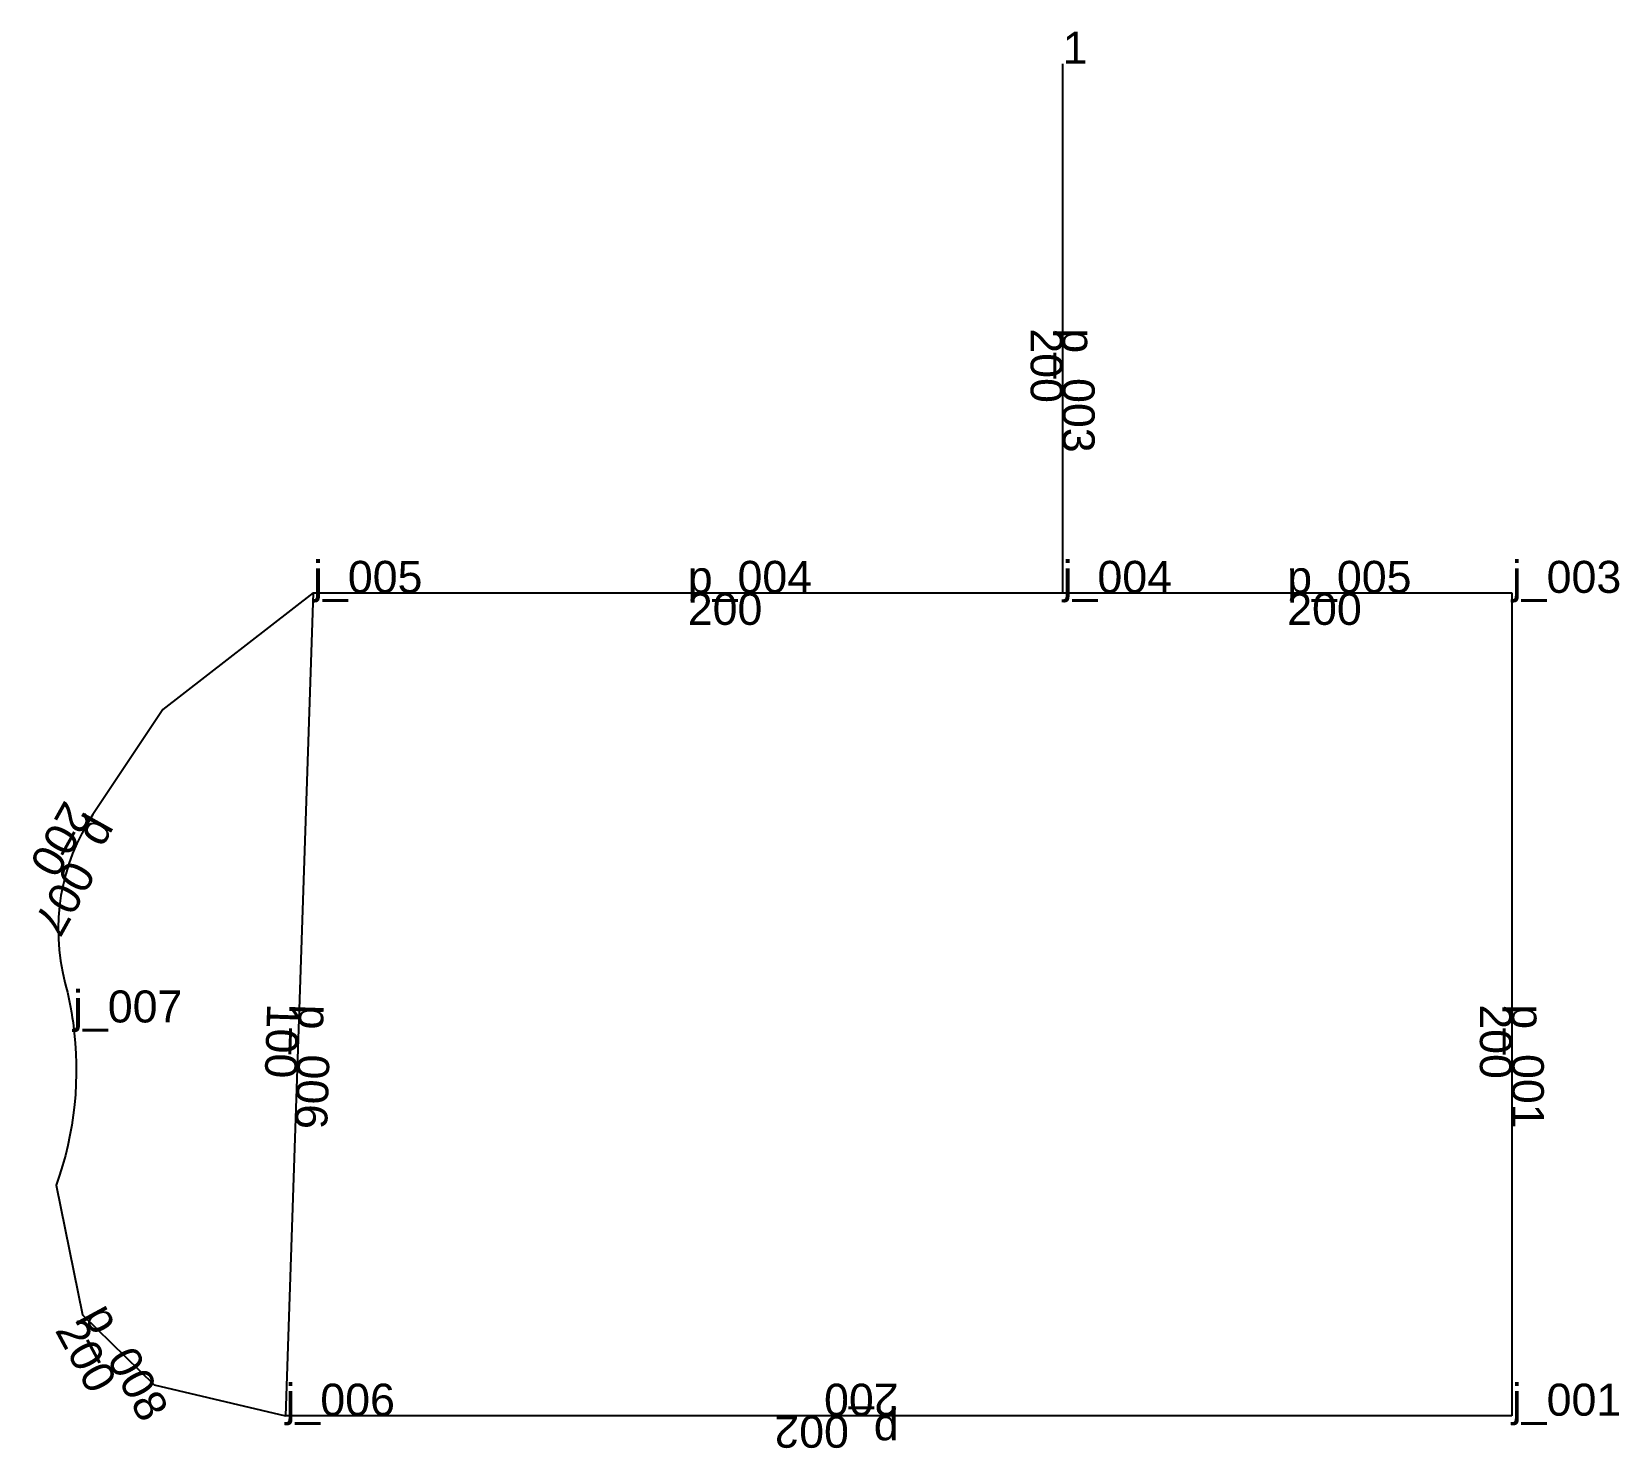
# Model space of a CAD drawing. Header units: millimetres. Extents: x 2490 to 2614, y 1752 to 1862.
import ezdxf
from ezdxf.enums import TextEntityAlignment as Align

# ---------------------------------------------------------------- set-up
doc = ezdxf.new("R2010")
doc.units = ezdxf.units.MM
for name, color, linetype in [('L_diameter', 7, 'Continuous'), ('L_Junction', 1, 'Continuous'), ('L_pipeline', 5, 'Continuous'), ('L_Pipes', 2, 'Continuous')]:
    doc.layers.add(name, color=color, linetype=linetype)
doc.styles.get("Standard").update_dxf_attribs({"font": 'arial.ttf'})

msp = doc.modelspace()

# ---------------------------------------------------------------- linework, layer by layer
at = {"layer": 'L_pipeline'}
for points in [[(2570.97, 1859.64), (2570.97, 1818.32)], [(2512.42, 1818.32), (2510.27, 1754.06)], [(2512.42, 1818.32), (2570.97, 1818.32)], [(2570.97, 1818.32), (2606.06, 1818.32)], [(2606.06, 1818.32), (2606.06, 1754.06)], [(2606.06, 1754.06), (2510.27, 1754.06)]]:
    msp.add_lwpolyline(points, dxfattribs=at)
for points in [[(2512.42, 1818.32), (2500.69, 1809.2), (2495.23, 1801, 0.214391), (2493.04, 1787.9, -0.0298), (2493.67, 1784.77, -0.0298)], [(2493.67, 1784.77, -0.120938), (2492.36, 1772.07), (2494.42, 1761.93), (2500.02, 1756.47), (2510.27, 1754.06)]]:
    msp.add_lwpolyline(points, format="xyb", dxfattribs=at)

# ---------------------------------------------------------------- texts
at = {"layer": 'L_diameter'}
for s, rotation, p in [('200', 270, (2570.97, 1838.98)), ('200', 240.8034, (2495.23, 1801)), ('100', 268.0837, (2511.34, 1786.19)), ('200', 270, (2606.06, 1786.19)), ('200', 298.3827, (2494.42, 1761.93)), ('200', 180, (2558.16, 1754.06))]:
    msp.add_text(s, height=2.5, rotation=rotation, dxfattribs=at).set_placement(p, align=Align.TOP_LEFT)
for p in [(2541.69, 1818.32), (2588.51, 1818.32)]:
    msp.add_text('200', height=2.5, dxfattribs=at).set_placement(p, align=Align.TOP_LEFT)
at = {"layer": 'L_Junction'}
for s, p in [('1', (2570.97, 1859.64)), ('j_005', (2512.42, 1818.32)), ('j_004', (2570.97, 1818.32)), ('j_003', (2606.06, 1818.32)), ('j_007', (2493.67, 1784.77)), ('j_006', (2510.27, 1754.06)), ('j_001', (2606.06, 1754.06))]:
    msp.add_text(s, height=2.5, dxfattribs=at).set_placement(p)
at = {"layer": 'L_Pipes'}
for s, rotation, p in [('p_003', 270, (2570.97, 1838.98)), ('p_007', 240.8034, (2495.23, 1801)), ('p_006', 268.0837, (2511.34, 1786.19)), ('p_001', 270, (2606.06, 1786.19)), ('p_008', 298.3827, (2494.42, 1761.93)), ('p_002', 180, (2558.16, 1754.06))]:
    msp.add_text(s, height=2.5, rotation=rotation, dxfattribs=at).set_placement(p)
for s, p in [('p_004', (2541.69, 1818.32)), ('p_005', (2588.51, 1818.32))]:
    msp.add_text(s, height=2.5, dxfattribs=at).set_placement(p)

doc.saveas('drawing.dxf')
